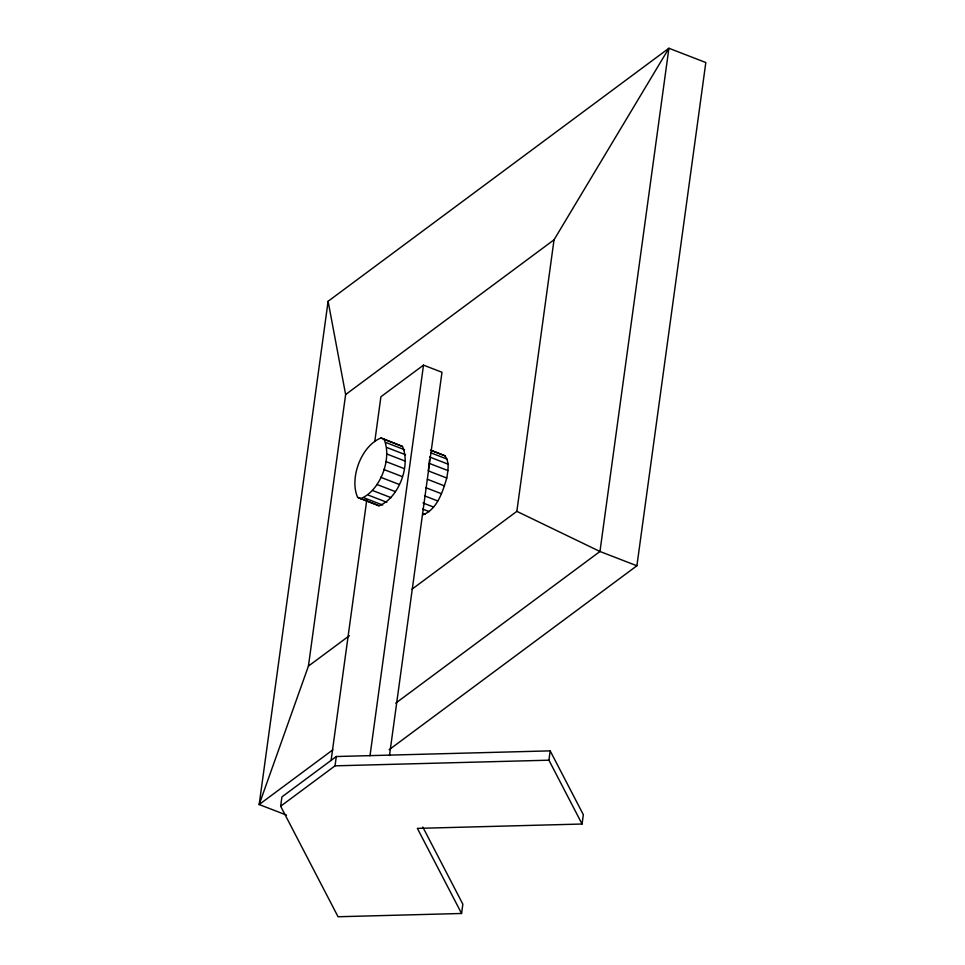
<?xml version="1.0" encoding="UTF-8"?>
<svg xmlns="http://www.w3.org/2000/svg" width="965" height="965" viewBox="0 0 965 965"><rect width="100%" height="100%" fill="white"/><g stroke="black" fill="none" stroke-linecap="round" stroke-linejoin="round"><path stroke-width="1.45" d="M360.56 498.664C380.282 490.908 392.417 458.484 384.022 439.28L381.042 437.953C361.32 445.709 349.185 478.133 357.593 497.337L379.028 505.793C398.75 498.049 410.885 465.613 402.477 446.421L381.042 437.953M422.694 514.912C437.266 509.496 442.658 491.692 446.771 478.025L428.303 470.884L429.534 459.581M446.771 478.025C447.929 470.763 449.786 462.114 444.925 455.782L431.391 450.39M389.148 749.708L636.9 565.767L705.825 62.532L668.902 48.25L328.1 301.285L259.175 804.533L286.521 815.099M280.646 806.221L281.925 796.897L336.303 756.524L550.183 750.867L583.343 814.701L582.064 824.026L417.375 828.38L461.572 913.481L338.052 916.75L280.646 806.221L335.036 765.836L548.916 760.191L582.064 824.026M332.889 749.793L259.175 804.533L308.426 666.103L345.627 394.552L328.1 301.285M331.079 760.577L366.821 499.641M374.782 441.488L380.91 396.76L423.514 365.132L441.982 372.261L389.486 755.474M335.036 765.836L336.303 756.524M370.005 755.788L423.514 365.132M461.572 913.481L462.85 904.169L422.791 827.029M412.031 589.181L516.842 511.354L554.031 239.815L668.902 48.25L599.965 551.485L395.734 703.135M548.916 760.191L550.183 750.867M345.627 394.552L554.031 239.815M308.426 666.103L349.39 635.694M430.414 450.173L444.925 455.782M431.174 452.959L447 459.075M384.022 439.28L402.477 446.421M429.57 456.988L448.025 464.129M386.096 442.573L404.552 449.714M429.485 463.453L447.953 470.594M387.122 447.627L405.59 454.768M387.049 454.093L405.517 461.222M385.867 461.523L404.323 468.652M427.411 479.291L444.551 485.914M636.9 565.767L599.965 551.485L516.842 511.354M383.648 469.412L402.116 476.553M425.637 487.615L441.463 493.73M380.56 477.229L399.028 484.37M424.528 495.841L437.712 500.944M376.808 484.442L395.276 491.571M422.996 502.97L433.55 507.047M422.67 509.098L429.268 511.643M372.647 490.546L391.115 497.687M422.501 513.392L425.143 514.417M368.365 495.142L386.82 502.282M364.239 497.904L382.707 505.045M357.593 497.337L379.028 505.793"/></g></svg>
